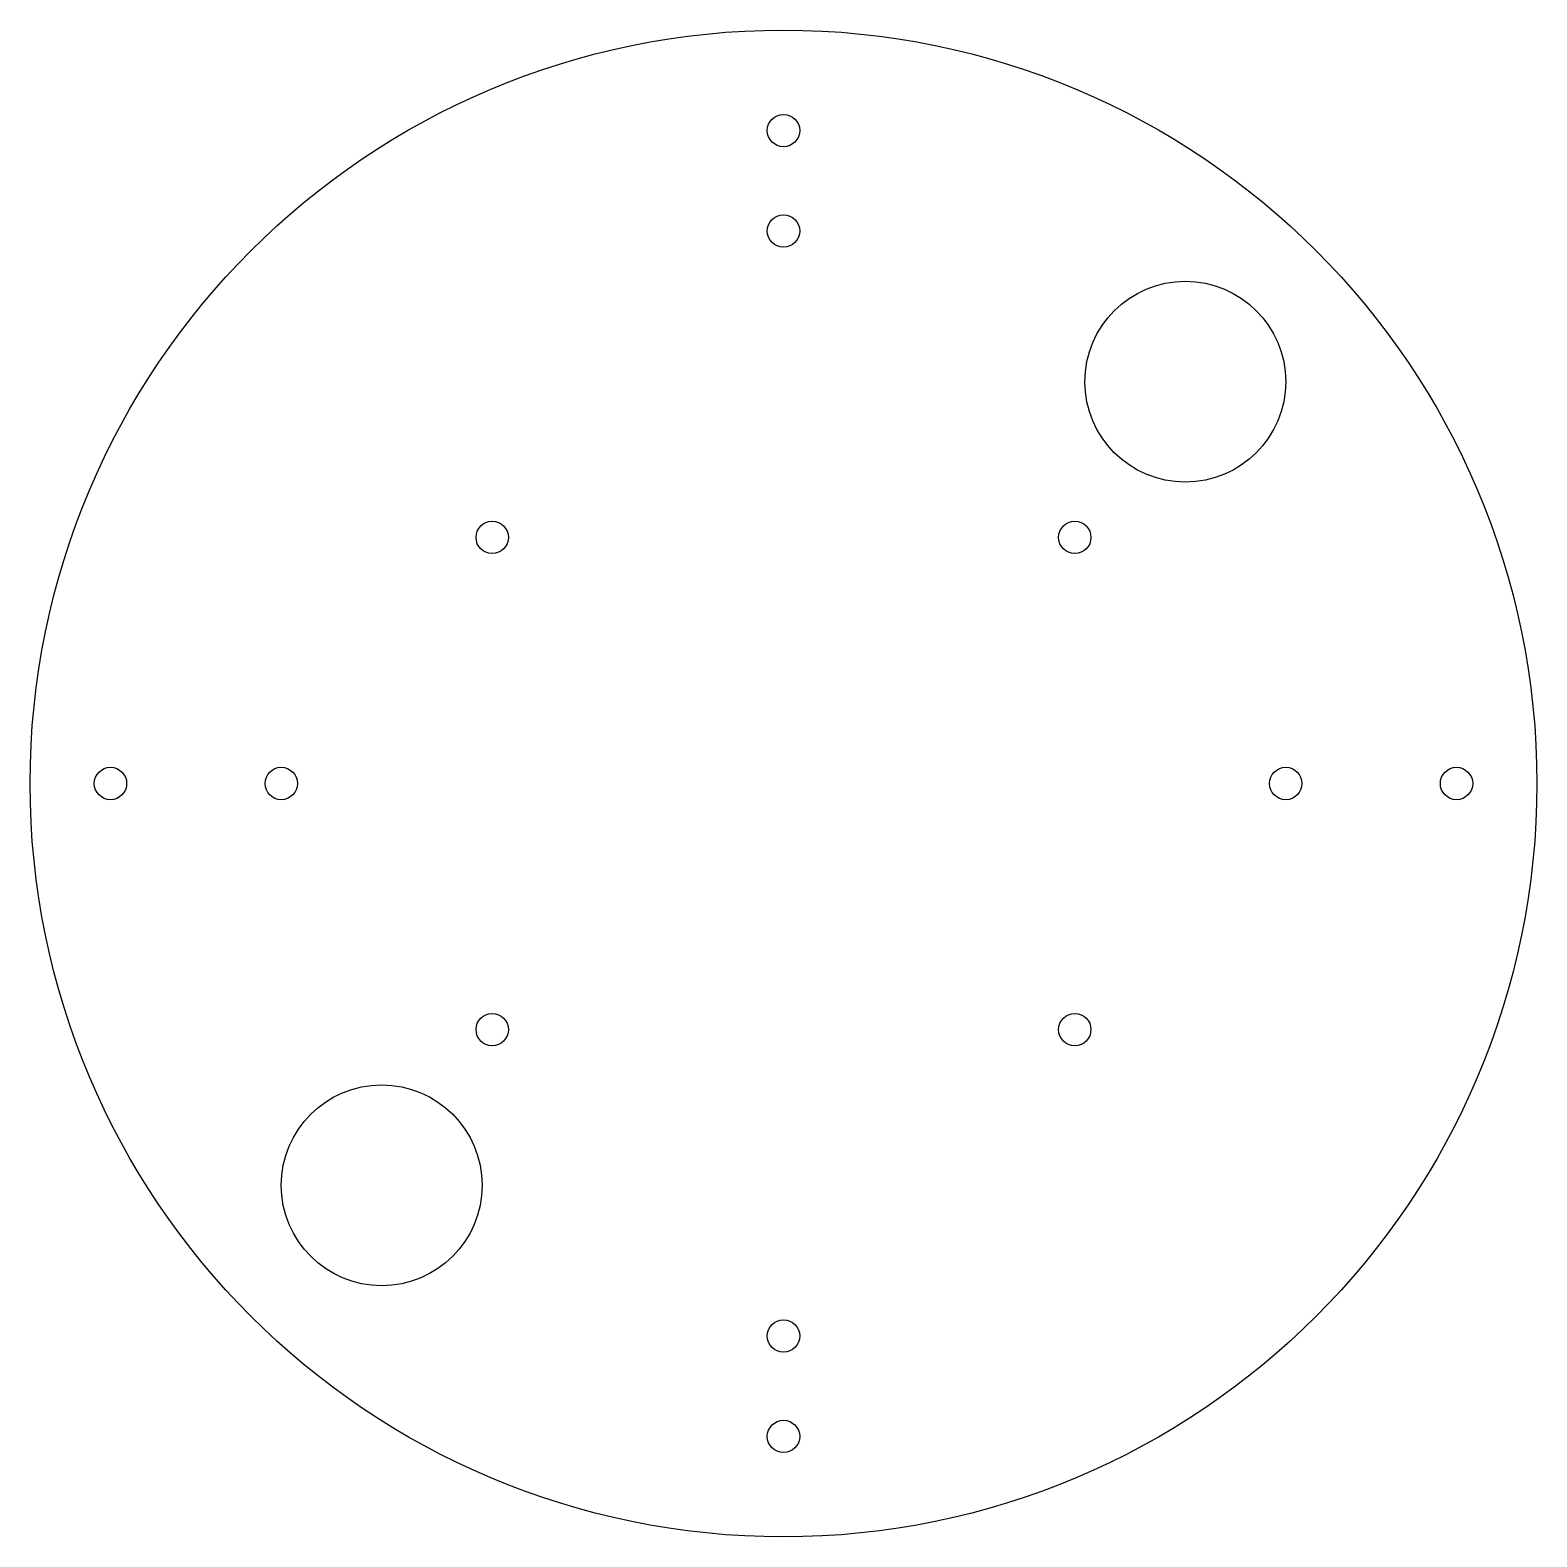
# Model space of a CAD drawing. Extents: x -75 to 75, y -75 to 75.
import ezdxf

# ---------------------------------------------------------------- set-up
doc = ezdxf.new("R2010")
doc.units = 0
doc.layers.add('VISIBLE', color=7, linetype='CONTINUOUS')

msp = doc.modelspace()

# ---------------------------------------------------------------- linework, layer by layer
at = {"layer": 'VISIBLE'}
for centre, radius in [((0, 0), 75), ((0, 65), 1.61), ((0, 55), 1.61), ((40, 40), 10), ((-29, 24.5), 1.61), ((29, 24.5), 1.61), ((-67, 0), 1.61), ((-50, 0), 1.61), ((50, 0), 1.61), ((67, 0), 1.61), ((-29, -24.5), 1.61), ((29, -24.5), 1.61), ((-40, -40), 10), ((0, -55), 1.61), ((0, -65), 1.61)]:
    msp.add_circle(centre, radius, dxfattribs=at)

doc.saveas('drawing.dxf')
